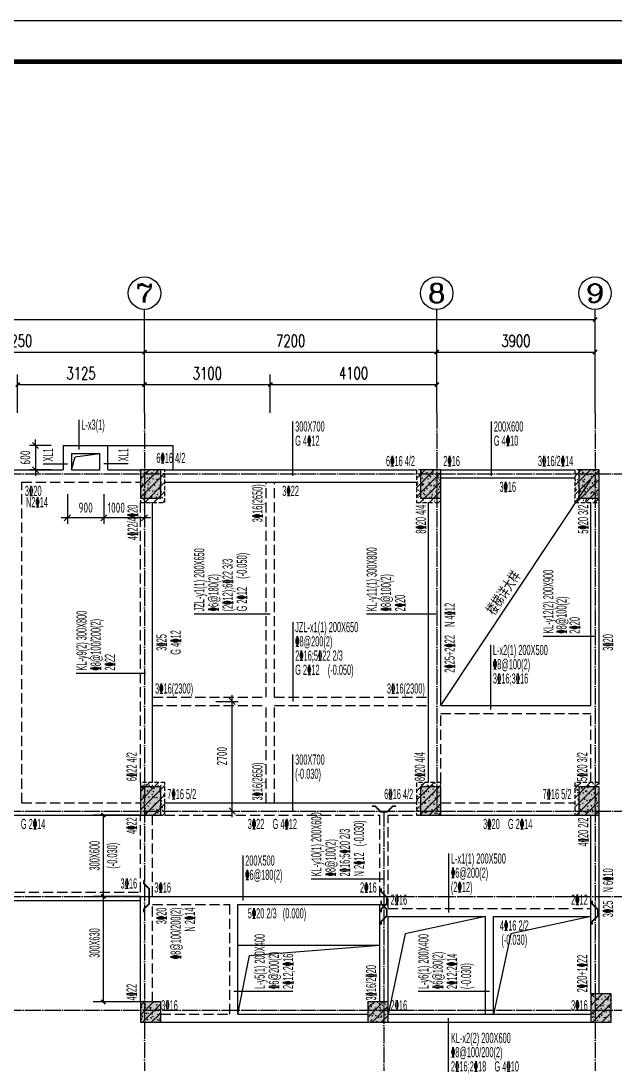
# Model space of a CAD drawing. Extents: x -441005 to 725361, y -182459 to 319313.
# Drawn here: x 332557 to 347193, y 70200 to 96050 of the extents above; entities that cross this region are included whole.
import ezdxf
from ezdxf.enums import TextEntityAlignment as Align

# ---------------------------------------------------------------- set-up
doc = ezdxf.new("R2010")
doc.units = 0
doc.header["$LTSCALE"] = 100
for name, pattern in [('DASHED', [0.75, 0.5, -0.25]), ('DASHEDX2', [1.5, 1, -0.5]), ('DOTE', [2.42, 2, -0.2, 0.02, -0.2]), ('HIDDEN', [7, 5, -2])]:
    doc.linetypes.add(name, pattern=pattern)
doc.layers.get('0').update_dxf_attribs({"linetype": 'CONTINUOUS'})
doc.layers.get('Defpoints').update_dxf_attribs({"linetype": 'CONTINUOUS'})
for name, color, linetype in [('AXIS', 3, 'CONTINUOUS'), ('AXIS_TEXT', 7, 'CONTINUOUS'), ('BEAM', 4, 'DASHED'), ('BEAM_CON', 4, 'CONTINUOUS'), ('B挑板&檐线', 6, 'CONTINUOUS'), ('COLU', 7, 'CONTINUOUS'), ('DOTE', 8, 'DOTE'), ('D洞口边线', 6, 'CONTINUOUS'), ('T模板通用标注', 7, 'CONTINUOUS'), ('吊筋', 1, 'CONTINUOUS'), ('图框', 7, 'CONTINUOUS'), ('尺寸标注', 3, 'CONTINUOUS'), ('梁平法1', 3, 'CONTINUOUS'), ('梁平法2', 8, 'CONTINUOUS')]:
    doc.layers.add(name, color=color, linetype=linetype)
doc.styles.add('_TCH_AXIS', font='COMPLEX', dxfattribs={"bigfont": 'GBCBIG'})
doc.styles.add('_TCH_DIM_T3', font='simplex_.ttf', dxfattribs={"width": 0.705882, "bigfont": 'GBCBIG'})
doc.styles.add('COMPLEX', font='COMPLEX')
doc.styles.add('DIM_FONT', font='tssdeng.shx', dxfattribs={"width": 0.7, "bigfont": '1.shx'})
doc.styles.get("Standard").update_dxf_attribs({"font": 'tssdeng.shx', "bigfont": '1.shx'})
doc.styles.add('TSSD_Rein', font='Tssdeng.shx', dxfattribs={"width": 0.7, "bigfont": '1.shx'})
doc.styles.add('梁平法', font='xxxxx.shx', dxfattribs={"bigfont": 'dxfs.shx'})
doc.dimstyles.new('_TCH_ARCH&&100', dxfattribs={"dimtxt": 297.5, "dimasz": 100, "dimexe": 250, "dimexo": 300, "dimgap": 126.25, "dimtad": 1, "dimdec": 0, "dimzin": 0, "dimdsep": 46, "dimtxsty": '_TCH_DIM_T3', "dimblk": 'ARCHTICK', "dimcen": 0.09, "dimclrt": 7, "dimazin": 2, "dimtfac": 1, "dimtdec": 0, "dimtix": 1, "dimtmove": 2, "dimatfit": 3, "dimfxl": 0, "dimtolj": 1, "dimtzin": 0, "dimarcsym": 0})
doc.dimstyles.new('axis', dxfattribs={"dimtxt": 300, "dimasz": 1, "dimexe": 250, "dimexo": 300, "dimgap": 150, "dimtad": 1, "dimdec": 0, "dimzin": 0, "dimdsep": 46, "dimtxsty": 'Standard', "dimblk": '_DIMX', "dimcen": 0.09, "dimse1": 1, "dimse2": 1, "dimclrt": 7, "dimadec": 1, "dimazin": 0, "dimtfac": 1, "dimtdec": 0, "dimtix": 1, "dimtmove": 2, "dimatfit": 3, "dimfxl": 0, "dimtolj": 1, "dimtzin": 0, "dimarcsym": 0})
pattern_1 = [(50, (294850, 0), (143.45204, -12.55043), [15, -165]), (355, (294850, 0), (-27.75027, 150.43843), [12, -132]), (100.4514, (294861.95, -1.05), (115.70188, 137.8879), [12.74804, -140.22842]), (46.1842, (294850, 40), (213.4482, -33.1038), [22.5, -247.5]), (96.6356, (294867.79, 37.24), (186.93254, 194.82357), [19.12206, -210.3426]), (351.1842, (294850, 40), (186.9324, 194.8237), [18, -198]), (21, (294870, 30), (119.38141, -80.52378), [15, -165]), (326, (294870, 30), (48.66307, 145.03), [12, -132]), (71.4514, (294879.95, 23.29), (168.04453, 64.5061), [12.74804, -140.22842]), (45, (294850, 0), (-113.13708, 113.13708), [])]
pattern_2 = [(50, (294850, -300), (143.45204, -12.55043), [15, -165]), (355, (294850, -300), (-27.75027, 150.43843), [12, -132]), (100.4514, (294861.95, -301.05), (115.70188, 137.8879), [12.74804, -140.22842]), (46.1842, (294850, -260), (213.4482, -33.1038), [22.5, -247.5]), (96.6356, (294867.79, -262.76), (186.93254, 194.82357), [19.12206, -210.3426]), (351.1842, (294850, -260), (186.9324, 194.8237), [18, -198]), (21, (294870, -270), (119.38141, -80.52378), [15, -165]), (326, (294870, -270), (48.66307, 145.03), [12, -132]), (71.4514, (294879.95, -276.71), (168.04453, 64.5061), [12.74804, -140.22842]), (45, (294850, -300), (-113.13708, 113.13708), [])]

# ---------------------------------------------------------------- blocks, each defined once
blk = doc.blocks.new('A2+1_2')
at = {"layer": '图框'}
blk.add_lwpolyline([(0, 0), (89100, 0), (89100, 42000), (0, 42000)], close=True, dxfattribs=at)
at = {"layer": '图框', "const_width": 120}
blk.add_lwpolyline([(2500, 1000), (88100, 1000), (88100, 41000), (2500, 41000)], close=True, dxfattribs=at)
blk = doc.blocks.new('_AXISO')
blk.add_circle((0, 0), 0.5)
at = {"layer": 'AXIS_TEXT', "style": 'COMPLEX', "width": 1.041667}
blk.add_attdef('A', text='', height=0.56, dxfattribs=at).set_placement((-0.25, -0.28), (0.25, -0.28), align=Align.FIT)
blk = doc.blocks.new('_ArchTick')
at = {"color": 0, "linetype": 'ByBlock', "const_width": 0.4}
blk.add_lwpolyline([(-0.5, -0.5), (0.5, 0.5)], dxfattribs=at)
blk = doc.blocks.new('*D2547')
at = {"layer": 'AXIS', "color": 0, "lineweight": -2}
for p, q in [((329350, 86400), (329350, 88150)), ((335600, 86400), (335600, 88150)), ((329350, 87900), (335600, 87900))]:
    blk.add_line(p, q, dxfattribs=at)
at = {"layer": 'Defpoints', "color": 0}
for p in [(335600, 87900), (329350, 86400), (335600, 86400)]:
    blk.add_point(p, dxfattribs=at)
at = {"layer": 'AXIS', "color": 0, "lineweight": -2, "xscale": 100, "yscale": 100, "zscale": 100, "rotation": 180}
blk.add_blockref('_ArchTick', (329350, 87900), dxfattribs=at)
at = {"layer": 'AXIS', "color": 0, "lineweight": -2, "xscale": 100, "yscale": 100, "zscale": 100}
blk.add_blockref('_ArchTick', (335600, 87900), dxfattribs=at)
at = {"layer": 'AXIS', "color": 7, "insert": (332475, 88176), "char_height": 297.5, "attachment_point": 5, "style": '_TCH_DIM_T3'}
blk.add_mtext('\\A1;6250', dxfattribs=at)
blk = doc.blocks.new('*D2548')
at = {"layer": 'AXIS', "color": 0, "lineweight": -2}
for p, q in [((335600, 86400), (335600, 88150)), ((342800, 86400), (342800, 88150)), ((335600, 87900), (342800, 87900))]:
    blk.add_line(p, q, dxfattribs=at)
at = {"layer": 'Defpoints', "color": 0}
for p in [(342800, 87900), (335600, 86400), (342800, 86400)]:
    blk.add_point(p, dxfattribs=at)
at = {"layer": 'AXIS', "color": 0, "lineweight": -2, "xscale": 100, "yscale": 100, "zscale": 100, "rotation": 180}
blk.add_blockref('_ArchTick', (335600, 87900), dxfattribs=at)
at = {"layer": 'AXIS', "color": 0, "lineweight": -2, "xscale": 100, "yscale": 100, "zscale": 100}
blk.add_blockref('_ArchTick', (342800, 87900), dxfattribs=at)
at = {"layer": 'AXIS', "color": 7, "insert": (339200, 88176), "char_height": 297.5, "attachment_point": 5, "style": '_TCH_DIM_T3'}
blk.add_mtext('\\A1;7200', dxfattribs=at)
blk = doc.blocks.new('*D2549')
at = {"layer": 'AXIS', "color": 0, "lineweight": -2}
for p, q in [((294950, 86400), (294950, 88950)), ((346700, 86400), (346700, 88950)), ((294950, 88700), (346700, 88700))]:
    blk.add_line(p, q, dxfattribs=at)
at = {"layer": 'Defpoints', "color": 0}
for p in [(346700, 88700), (294950, 86400), (346700, 86400)]:
    blk.add_point(p, dxfattribs=at)
at = {"layer": 'AXIS', "color": 0, "lineweight": -2, "xscale": 100, "yscale": 100, "zscale": 100, "rotation": 180}
blk.add_blockref('_ArchTick', (294950, 88700), dxfattribs=at)
at = {"layer": 'AXIS', "color": 0, "lineweight": -2, "xscale": 100, "yscale": 100, "zscale": 100}
blk.add_blockref('_ArchTick', (346700, 88700), dxfattribs=at)
at = {"layer": 'AXIS', "color": 7, "insert": (320825, 88976), "char_height": 297.5, "attachment_point": 5, "style": '_TCH_DIM_T3'}
blk.add_mtext('\\A1;51750', dxfattribs=at)
blk = doc.blocks.new('*D2550')
at = {"layer": 'AXIS', "color": 0, "lineweight": -2}
for p, q in [((342800, 86400), (342800, 88150)), ((346700, 86400), (346700, 88150)), ((342800, 87900), (346700, 87900))]:
    blk.add_line(p, q, dxfattribs=at)
at = {"layer": 'Defpoints', "color": 0}
for p in [(346700, 87900), (342800, 86400), (346700, 86400)]:
    blk.add_point(p, dxfattribs=at)
at = {"layer": 'AXIS', "color": 0, "lineweight": -2, "xscale": 100, "yscale": 100, "zscale": 100, "rotation": 180}
blk.add_blockref('_ArchTick', (342800, 87900), dxfattribs=at)
at = {"layer": 'AXIS', "color": 0, "lineweight": -2, "xscale": 100, "yscale": 100, "zscale": 100}
blk.add_blockref('_ArchTick', (346700, 87900), dxfattribs=at)
at = {"layer": 'AXIS', "color": 7, "insert": (344750, 88176), "char_height": 297.5, "attachment_point": 5, "style": '_TCH_DIM_T3'}
blk.add_mtext('\\A1;3900', dxfattribs=at)
blk = doc.blocks.new('*D2551')
at = {"layer": 'AXIS', "color": 0, "lineweight": -2}
for p, q in [((335600, 86400), (335600, 87350)), ((338700, 86400), (338700, 87350)), ((335600, 87100), (338700, 87100))]:
    blk.add_line(p, q, dxfattribs=at)
at = {"layer": 'Defpoints', "color": 0}
for p in [(338700, 87100), (335600, 86400), (338700, 86400)]:
    blk.add_point(p, dxfattribs=at)
at = {"layer": 'AXIS', "color": 0, "lineweight": -2, "xscale": 100, "yscale": 100, "zscale": 100, "rotation": 180}
blk.add_blockref('_ArchTick', (335600, 87100), dxfattribs=at)
at = {"layer": 'AXIS', "color": 0, "lineweight": -2, "xscale": 100, "yscale": 100, "zscale": 100}
blk.add_blockref('_ArchTick', (338700, 87100), dxfattribs=at)
at = {"layer": 'AXIS', "color": 7, "insert": (337150, 87376), "char_height": 297.5, "attachment_point": 5, "style": '_TCH_DIM_T3'}
blk.add_mtext('\\A1;3100', dxfattribs=at)
blk = doc.blocks.new('*D2552')
at = {"layer": 'AXIS', "color": 0, "lineweight": -2}
for p, q in [((338700, 86400), (338700, 87350)), ((342800, 86400), (342800, 87350)), ((338700, 87100), (342800, 87100))]:
    blk.add_line(p, q, dxfattribs=at)
at = {"layer": 'Defpoints', "color": 0}
for p in [(342800, 87100), (338700, 86400), (342800, 86400)]:
    blk.add_point(p, dxfattribs=at)
at = {"layer": 'AXIS', "color": 0, "lineweight": -2, "xscale": 100, "yscale": 100, "zscale": 100, "rotation": 180}
blk.add_blockref('_ArchTick', (338700, 87100), dxfattribs=at)
at = {"layer": 'AXIS', "color": 0, "lineweight": -2, "xscale": 100, "yscale": 100, "zscale": 100}
blk.add_blockref('_ArchTick', (342800, 87100), dxfattribs=at)
at = {"layer": 'AXIS', "color": 7, "insert": (340750, 87380), "char_height": 297.5, "attachment_point": 5, "style": '_TCH_DIM_T3'}
blk.add_mtext('\\A1;4100', dxfattribs=at)
blk = doc.blocks.new('*D2560')
at = {"layer": 'AXIS', "color": 0, "lineweight": -2}
for p, q in [((332475, 86400), (332475, 87350)), ((335600, 86400), (335600, 87350)), ((332475, 87100), (335600, 87100))]:
    blk.add_line(p, q, dxfattribs=at)
at = {"layer": 'Defpoints', "color": 0}
for p in [(335600, 87100), (332475, 86400), (335600, 86400)]:
    blk.add_point(p, dxfattribs=at)
at = {"layer": 'AXIS', "color": 0, "lineweight": -2, "xscale": 100, "yscale": 100, "zscale": 100, "rotation": 180}
blk.add_blockref('_ArchTick', (332475, 87100), dxfattribs=at)
at = {"layer": 'AXIS', "color": 0, "lineweight": -2, "xscale": 100, "yscale": 100, "zscale": 100}
blk.add_blockref('_ArchTick', (335600, 87100), dxfattribs=at)
at = {"layer": 'AXIS', "color": 7, "insert": (334037, 87376), "char_height": 297.5, "attachment_point": 5, "style": '_TCH_DIM_T3'}
blk.add_mtext('\\A1;3125', dxfattribs=at)
blk = doc.blocks.new('*D2580')
at = {"layer": 'Defpoints', "color": 0}
for p in [(334586, 74500), (335500, 74500), (335500, 71900)]:
    blk.add_point(p, dxfattribs=at)
at = {"layer": '梁平法2', "color": 0, "lineweight": -2}
for p, q in [((335500, 74500), (334336, 74500)), ((334586, 71900), (334586, 74500)), ((335500, 71900), (334336, 71900))]:
    blk.add_line(p, q, dxfattribs=at)
at = {"layer": '梁平法2', "color": 0, "lineweight": -2, "xscale": 100, "yscale": 100, "zscale": 100}
for p, rotation in [((334586, 74500), 90), ((334586, 71900), 270)]:
    blk.add_blockref('_ArchTick', p, dxfattribs=dict(at, rotation=rotation))
blk = doc.blocks.new('*D2581')
at = {"layer": 'Defpoints', "color": 0}
for p in [(334586, 76500), (335500, 76500), (335500, 74500)]:
    blk.add_point(p, dxfattribs=at)
at = {"layer": '梁平法2', "color": 0, "lineweight": -2}
for p, q in [((335500, 76500), (334336, 76500)), ((334586, 74500), (334586, 76500)), ((335500, 74500), (334336, 74500))]:
    blk.add_line(p, q, dxfattribs=at)
at = {"layer": '梁平法2', "color": 0, "lineweight": -2, "xscale": 100, "yscale": 100, "zscale": 100}
for p, rotation in [((334586, 76500), 90), ((334586, 74500), 270)]:
    blk.add_blockref('_ArchTick', p, dxfattribs=dict(at, rotation=rotation))
blk = doc.blocks.new('A$C60D8058F')
at = {"layer": 'COLU'}
for points in [[(41150, -700), (41150, 0), (40650, 0), (40650, -700)], [(48050, -700), (48050, 0), (47550, 0), (47550, -700)], [(51950, -700), (51950, 0), (51450, 0), (51450, -700)], [(41150, -8500), (41150, -7800), (40650, -7800), (40650, -8500)], [(48050, -8500), (48050, -7800), (47550, -7800), (47550, -8500)], [(51950, -8500), (51950, -7800), (51450, -7800), (51450, -8500)], [(52250, -13600), (52250, -12900), (51750, -12900), (51750, -13600)], [(41150, -13600), (41150, -13100), (40650, -13100), (40650, -13600)], [(46750, -13600), (46750, -13100), (46250, -13100), (46250, -13600)]]:
    blk.add_hatch(color=251, dxfattribs=at).paths.add_polyline_path(points)
for points in [[(41150, -700), (41150, 0), (40650, 0), (40650, -700)], [(48050, -700), (48050, 0), (47550, 0), (47550, -700)], [(51950, -700), (51950, 0), (51450, 0), (51450, -700)], [(41150, -8500), (41150, -7800), (40650, -7800), (40650, -8500)], [(48050, -8500), (48050, -7800), (47550, -7800), (47550, -8500)], [(51950, -8500), (51950, -7800), (51450, -7800), (51450, -8500)], [(52250, -13600), (52250, -12900), (51750, -12900), (51750, -13600)], [(41150, -13600), (41150, -13100), (40650, -13100), (40650, -13600)], [(46750, -13600), (46750, -13100), (46250, -13100), (46250, -13600)]]:
    blk.add_lwpolyline(points, close=True, dxfattribs=at)
blk = doc.blocks.new('_OBLIQUE')
at = {"color": 0, "linetype": 'ByBlock'}
blk.add_line((-0.5, -0.5), (0.5, 0.5), dxfattribs=at)
blk = doc.blocks.new('*D2958')
at = {"layer": 'Defpoints', "color": 0}
for p in [(337059, 79300), (337759, 79300), (337059, 76600)]:
    blk.add_point(p, dxfattribs=at)
at = {"layer": '尺寸标注', "color": 0, "lineweight": -2}
for p, q in [((337759, 76450), (337759, 79450)), ((337359, 79300), (337909, 79300)), ((337359, 76600), (337909, 76600))]:
    blk.add_line(p, q, dxfattribs=at)
at = {"layer": '尺寸标注', "color": 0, "lineweight": -2, "xscale": 150, "yscale": 150, "zscale": 150}
for p, rotation in [((337759, 79300), 90), ((337759, 76600), 270)]:
    blk.add_blockref('_OBLIQUE', p, dxfattribs=dict(at, rotation=rotation))
at = {"layer": '尺寸标注', "color": 7, "insert": (337509, 77950), "char_height": 250, "attachment_point": 5, "rotation": 90, "style": 'DIM_FONT'}
blk.add_mtext('\\A1;2700', dxfattribs=at)
blk = doc.blocks.new('_DIMX')
blk.add_line((-150, 0), (150, 0))
at = {"const_width": 50}
blk.add_lwpolyline([(-70, -70), (70, 70)], dxfattribs=at)
blk = doc.blocks.new('*D2976')
at = {"layer": 'Defpoints', "color": 0}
for p in [(333700, 84700), (334600, 84700), (333700, 83820)]:
    blk.add_point(p, dxfattribs=at)
at = {"layer": '尺寸标注', "color": 0, "lineweight": -2}
for p, q in [((333700, 84400), (333700, 83670)), ((334600, 84400), (334600, 83670)), ((334750, 83820), (333550, 83820))]:
    blk.add_line(p, q, dxfattribs=at)
at = {"layer": '尺寸标注', "color": 0, "lineweight": -2, "xscale": 150, "yscale": 150, "zscale": 150, "rotation": 180}
blk.add_blockref('_OBLIQUE', (333700, 83820), dxfattribs=at)
at = {"layer": '尺寸标注', "color": 0, "lineweight": -2, "xscale": 150, "yscale": 150, "zscale": 150}
blk.add_blockref('_OBLIQUE', (334600, 83820), dxfattribs=at)
at = {"layer": '尺寸标注', "color": 7, "insert": (334150, 84070), "char_height": 250, "attachment_point": 5, "style": 'DIM_FONT'}
blk.add_mtext('\\A1;900', dxfattribs=at)
blk = doc.blocks.new('*D2977')
at = {"layer": 'Defpoints', "color": 0}
for p in [(333600, 85600), (332913, 85000), (333600, 85000)]:
    blk.add_point(p, dxfattribs=at)
at = {"layer": '尺寸标注', "color": 0, "lineweight": -2}
for p, q in [((333300, 85600), (332763, 85600)), ((332913, 85600), (332913, 85750)), ((332913, 85600), (332913, 85000)), ((333300, 85000), (332763, 85000)), ((332913, 85000), (332913, 84850))]:
    blk.add_line(p, q, dxfattribs=at)
at = {"layer": '尺寸标注', "color": 0, "lineweight": -2, "xscale": 150, "yscale": 150, "zscale": 150}
for p, rotation in [((332913, 85600), 270), ((332913, 85000), 90)]:
    blk.add_blockref('_OBLIQUE', p, dxfattribs=dict(at, rotation=rotation))
at = {"layer": '尺寸标注', "color": 7, "insert": (332663, 85300), "char_height": 250, "attachment_point": 5, "rotation": 90, "style": 'DIM_FONT'}
blk.add_mtext('\\A1;600', dxfattribs=at)
blk = doc.blocks.new('*D2979')
at = {"layer": 'Defpoints', "color": 0}
for p in [(334600, 84700), (335600, 84700), (334600, 83820)]:
    blk.add_point(p, dxfattribs=at)
at = {"layer": '尺寸标注', "color": 0, "lineweight": -2}
for p, q in [((334600, 84400), (334600, 83670)), ((335600, 84400), (335600, 83670)), ((335750, 83820), (334450, 83820))]:
    blk.add_line(p, q, dxfattribs=at)
at = {"layer": '尺寸标注', "color": 0, "lineweight": -2, "xscale": 150, "yscale": 150, "zscale": 150, "rotation": 180}
blk.add_blockref('_OBLIQUE', (334600, 83820), dxfattribs=at)
at = {"layer": '尺寸标注', "color": 0, "lineweight": -2, "xscale": 150, "yscale": 150, "zscale": 150}
blk.add_blockref('_OBLIQUE', (335600, 83820), dxfattribs=at)
at = {"layer": '尺寸标注', "color": 7, "insert": (334906, 84070), "char_height": 250, "attachment_point": 5, "style": 'DIM_FONT'}
blk.add_mtext('\\A1;1000', dxfattribs=at)

msp = doc.modelspace()

# ---------------------------------------------------------------- hatches: boundary and pattern name
at = {"layer": 'COLU'}
h = msp.add_hatch(dxfattribs=at)
h.set_pattern_fill('ARMOREDW', color=251, scale=20, style=0)
h.set_pattern_definition(pattern_1)
h.paths.add_polyline_path([(336100, 84200), (336100, 85000), (335500, 85000), (335500, 84200)])
h = msp.add_hatch(dxfattribs=at)
h.set_pattern_fill('ARMOREDW', color=251, scale=20, style=0)
h.set_pattern_definition(pattern_1)
h.paths.add_polyline_path([(342900, 84200), (342900, 85000), (342300, 85000), (342300, 84200)])
h = msp.add_hatch(dxfattribs=at)
h.set_pattern_fill('ARMOREDW', color=251, scale=20, style=0)
h.set_pattern_definition(pattern_1)
h.paths.add_polyline_path([(346800, 84200), (346800, 85000), (346200, 85000), (346200, 84200)])
h = msp.add_hatch(dxfattribs=at)
h.set_pattern_fill('ARMOREDW', color=251, scale=20, style=0)
h.set_pattern_definition(pattern_1)
h.paths.add_polyline_path([(336100, 76500), (336100, 77300), (335500, 77300), (335500, 76500)])
h = msp.add_hatch(dxfattribs=at)
h.set_pattern_fill('ARMOREDW', color=251, scale=20, style=0)
h.set_pattern_definition(pattern_1)
h.paths.add_polyline_path([(342900, 76500), (342900, 77300), (342300, 77300), (342300, 76500)])
h = msp.add_hatch(dxfattribs=at)
h.set_pattern_fill('ARMOREDW', color=251, scale=20, style=0)
h.set_pattern_definition(pattern_1)
h.paths.add_polyline_path([(346800, 76500), (346800, 77300), (346200, 77300), (346200, 76500)])
h = msp.add_hatch(dxfattribs=at)
h.set_pattern_fill('ARMOREDW', color=251, scale=20, style=0)
h.set_pattern_definition(pattern_2)
h.paths.add_polyline_path([(336000, 71400), (336000, 71900), (335500, 71900), (335500, 71400)])
h = msp.add_hatch(dxfattribs=at)
h.set_pattern_fill('ARMOREDW', color=251, scale=20, style=0)
h.set_pattern_definition(pattern_2)
h.paths.add_polyline_path([(341600, 71400), (341600, 71900), (341100, 71900), (341100, 71400)])
h = msp.add_hatch(dxfattribs=at)
h.set_pattern_fill('ARMOREDW', color=251, scale=20, style=0)
h.set_pattern_definition(pattern_2)
h.paths.add_polyline_path([(347100, 71400), (347100, 72100), (346600, 72100), (346600, 71400)])

# ---------------------------------------------------------------- linework, layer by layer
at = {"layer": 'AXIS'}
for p, q in [((335600, 86400), (335600, 88950)), ((342800, 86400), (342800, 88950)), ((346700, 86600), (346700, 88950))]:
    msp.add_line(p, q, dxfattribs=at)
at = {"layer": 'BEAM', "linetype": 'HIDDEN', "ltscale": 0.5}
for p, q in [((332575, 84700), (335500, 84700)), ((332575, 76800), (332575, 84700)), ((338600, 79400), (338600, 84700)), ((338800, 79400), (338800, 84700)), ((335500, 77300), (335500, 84200)), ((335800, 79400), (338600, 79400)), ((338800, 79400), (342600, 79400)), ((335800, 79200), (338600, 79200)), ((338600, 76800), (338600, 79200)), ((338800, 79200), (342600, 79200)), ((338800, 76800), (338800, 79200)), ((342900, 79000), (346600, 79000)), ((342900, 77300), (342900, 79000)), ((346600, 77300), (346600, 79000)), ((332575, 76800), (335500, 76800)), ((342900, 76800), (346200, 76800)), ((335500, 74600), (335500, 76500)), ((335800, 74500), (335800, 76500)), ((336100, 76500), (341400, 76500)), ((341400, 74500), (341400, 76500)), ((341600, 76500), (342300, 76500)), ((341600, 74200), (341600, 76500)), ((329600, 74600), (335500, 74600)), ((335800, 74300), (337700, 74300)), ((335800, 71900), (335800, 74300)), ((337700, 71600), (337700, 74300)), ((341600, 74200), (346600, 74200)), ((336000, 71600), (337700, 71600))]:
    msp.add_line(p, q, dxfattribs=at)
at = {"layer": 'BEAM_CON'}
for p, q in [((333600, 85600), (334700, 85600)), ((333600, 85600), (333600, 85000)), ((334700, 85000), (334700, 85600)), ((333800, 85400), (334500, 85400)), ((333800, 85400), (333800, 85000)), ((334500, 85000), (334500, 85400)), ((329600, 85000), (333600, 85000)), ((333800, 85000), (334500, 85000)), ((334700, 85000), (335500, 85000)), ((336100, 85000), (342300, 85000)), ((342900, 85000), (346200, 85000)), ((342900, 84800), (346200, 84800)), ((336100, 84700), (342300, 84700)), ((335800, 77300), (335800, 84200)), ((342600, 77300), (342600, 84200)), ((342900, 79200), (342900, 84200)), ((346600, 79200), (346600, 84200)), ((346800, 77300), (346800, 84200)), ((342900, 79200), (346600, 79200)), ((336100, 76800), (342300, 76800)), ((329600, 76500), (335500, 76500)), ((342900, 76500), (346200, 76500)), ((346600, 72100), (346600, 76500)), ((346800, 72100), (346800, 76500)), ((335500, 74500), (341600, 74500)), ((335500, 71900), (335500, 74500)), ((329600, 74400), (335500, 74400)), ((337900, 74300), (341600, 74300)), ((337900, 71600), (337900, 74300)), ((341400, 71900), (341400, 74300)), ((341600, 74000), (344000, 74000)), ((341600, 71900), (341600, 74000)), ((344000, 71600), (344000, 74000)), ((344200, 71600), (344200, 74000)), ((344200, 74000), (346600, 74000)), ((336000, 71400), (341100, 71400)), ((337900, 71600), (341100, 71600)), ((341600, 71600), (346600, 71600)), ((341600, 71400), (346600, 71400))]:
    msp.add_line(p, q, dxfattribs=at)
at = {"layer": 'B挑板&檐线'}
msp.add_line((337900, 73300), (341400, 73300), dxfattribs=at)
msp.add_lwpolyline([(334700, 85000), (334700, 85600), (336300, 85600), (336300, 85000)], dxfattribs=at)
at = {"layer": 'COLU', "linetype": 'DASHEDX2'}
for points in [[(336100, 84200), (336100, 85000), (335500, 85000), (335500, 84200)], [(342900, 84200), (342900, 85000), (342300, 85000), (342300, 84200)], [(346800, 84200), (346800, 85000), (346200, 85000), (346200, 84200)], [(336100, 76500), (336100, 77300), (335500, 77300), (335500, 76500)], [(342900, 76500), (342900, 77300), (342300, 77300), (342300, 76500)], [(346800, 76500), (346800, 77300), (346200, 77300), (346200, 76500)], [(336000, 71400), (336000, 71900), (335500, 71900), (335500, 71400)], [(341600, 71400), (341600, 71900), (341100, 71900), (341100, 71400)], [(347100, 71400), (347100, 72100), (346600, 72100), (346600, 71400)]]:
    msp.add_lwpolyline(points, close=True, dxfattribs=at)
at = {"layer": 'DOTE', "ltscale": 2}
for p, q in [((335600, 86400), (335600, 70200)), ((342800, 86400), (342800, 76600)), ((346700, 86400), (346700, 70200)), ((293450, 84900), (348200, 84900)), ((293450, 76600), (348200, 76600)), ((341500, 76600), (341500, 70200)), ((293450, 74500), (348200, 74500)), ((293450, 71700), (348200, 71700))]:
    msp.add_line(p, q, dxfattribs=at)
at = {"layer": 'D洞口边线'}
for points in [[(333800, 85000), (333895.8, 85320.8), (334500, 85400)], [(344000, 74000), (344000, 74000), (342024.3, 73575.7), (341600, 71600)], [(346600, 74000), (346600, 74000), (344624.3, 73575.7), (344200, 71600)], [(337900, 71600), (338183.1, 73047.6), (341400, 73300)]]:
    msp.add_lwpolyline(points, dxfattribs=at)
at = {"layer": 'T模板通用标注'}
msp.add_line((342900, 79200), (346600, 84750), dxfattribs=at)
at = {"layer": '吊筋', "const_width": 40}
for points in [[(341204, 76718), (341284, 76718), (341420, 76582), (341580, 76582), (341716, 76718), (341796, 76718)], [(335582, 74104), (335582, 74184), (335718, 74320), (335718, 74680), (335582, 74816), (335582, 74896)], [(341432, 74104), (341432, 74184), (341568, 74320), (341568, 74480), (341432, 74616), (341432, 74696)], [(341432, 73804), (341432, 73884), (341568, 74020), (341568, 74180), (341432, 74316), (341432, 74396)], [(346632, 73804), (346632, 73884), (346768, 74020), (346768, 74180), (346632, 74316), (346632, 74396)]]:
    msp.add_lwpolyline(points, dxfattribs=at)
at = {"layer": '梁平法1'}
for p, q in [((339251.6, 84850), (339251.6, 86191.4)), ((344147.4, 84850), (344147.4, 86191.4)), ((339251.6, 81253.4), (339251.6, 79300)), ((344122.9, 80689.8), (344122.9, 79100)), ((339251.6, 76600), (339251.6, 77992.5)), ((338020.3, 75506.8), (338020.3, 74400)), ((343089.2, 75556.8), (343089.2, 74100)), ((343089.2, 70183.5), (343089.2, 71500))]:
    msp.add_line(p, q, dxfattribs=at)
at = {"layer": '梁平法2', "color": 6}
for p, q in [((333981.4, 86234.4), (333981.4, 85500)), ((333100, 85144.8), (333700, 85144.8)), ((335200, 85144.8), (334600, 85144.8)), ((336820.2, 81454.5), (338700, 81454.5)), ((341070.2, 81454.5), (342775, 81454.5)), ((345422.8, 80902.6), (346675, 80902.6)), ((333920.2, 79996.6), (335625, 79996.6)), ((339706.7, 74929.7), (341500, 74929.7)), ((339257.7, 72157.2), (337800, 72157.2)), ((344100, 72157.2), (342342.3, 72157.2))]:
    msp.add_line(p, q, dxfattribs=at)

# ---------------------------------------------------------------- block references
msp.add_blockref('A2+1_2', (284450, 54050))
at = {"layer": 'AXIS'}
ref = msp.add_blockref('_AXISO', (335600, 89350), dxfattribs=dict(at, xscale=800, yscale=800, zscale=800))
ref.add_attrib('A', '7', dxfattribs={"layer": 'AXIS_TEXT', "height": 452.5, "style": '_TCH_AXIS', "width": 1.5}).set_placement((335373.7, 89123.7), (335826.3, 89123.7), align=Align.FIT)
ref = msp.add_blockref('_AXISO', (342800, 89350), dxfattribs=dict(at, xscale=800, yscale=800, zscale=800))
ref.add_attrib('A', '8', dxfattribs={"layer": 'AXIS_TEXT', "height": 452.5, "style": '_TCH_AXIS', "width": 1.5}).set_placement((342573.7, 89123.7), (343026.3, 89123.7), align=Align.FIT)
ref = msp.add_blockref('_AXISO', (346700, 89350), dxfattribs=dict(at, xscale=800, yscale=800, zscale=800))
ref.add_attrib('A', '9', dxfattribs={"layer": 'AXIS_TEXT', "height": 452.5, "style": '_TCH_AXIS', "width": 1.5}).set_placement((346473.7, 89123.7), (346926.3, 89123.7), align=Align.FIT)
at = {"layer": 'COLU'}
msp.add_blockref('A$C60D8058F', (294850, 85000), dxfattribs=at)

# ---------------------------------------------------------------- texts
at = {"layer": 'T模板通用标注', "style": 'TSSD_Rein', "width": 0.8}
msp.add_text('楼梯详大样', height=300, rotation=56.30993, dxfattribs=at).set_placement((344239.6, 81389.7))
at = {"layer": '梁平法1', "style": '梁平法', "width": 0.5}
for s, p in [('300X700', (339312.2, 85942.9)), ('200X600', (344208, 85942.9)), ('G 4%%13212', (339312.2, 85592.9)), ('G 4%%13210', (344208, 85592.9)), ('2%%13216', (342961.6, 85092.8)), ('JZL-x1(1) 200X650', (339312.2, 81003)), ('%%1328@200(2)', (339312.2, 80653)), ('L-x2(1) 200X500', (344183.6, 80439.5)), ('2%%13216;5%%13222 2/3', (339312.2, 80303)), ('G 2%%13212    (-0.050)', (339312.2, 79953)), ('%%1328@100(2)', (344183.6, 80089.5)), ('3%%13216;3%%13216', (344183.6, 79739.5)), ('3%%13216(2300)', (335861.6, 79492.8)), ('300X700', (339312.2, 77742.9)), ('(-0.030)', (339312.2, 77392.9)), ('7%%13216 5/2', (336161.6, 76892.8)), ('200X500', (338080.9, 75256.4)), ('L-x1(1) 200X500', (343149.8, 75306.4)), ('%%1326@180(2)', (338080.9, 74906.4)), ('%%1326@200(2)', (343149.8, 74956.4)), ('3%%13216', (335842.5, 74592.8)), ('(2%%13212)', (343149.8, 74606.4)), ('2%%13216', (341661.6, 74292.8)), ('3%%13216', (336011.6, 71692.8)), ('2%%13216', (341661.6, 71692.8)), ('KL-x2(2) 200X600', (343149.8, 70889.4)), ('%%1328@100/200(2)', (343149.8, 70539.4)), ('2%%13216;2%%13218    G 4%%13210', (343149.8, 70189.4))]:
    msp.add_text(s, height=250, dxfattribs=at).set_placement(p)
for s, p in [('6%%13216 4/2', (336249.8, 85092.8)), ('N2%%13214', (332950.4, 84005.8))]:
    msp.add_text(s, height=250, dxfattribs=at).set_placement(p, align=Align.BOTTOM_CENTER)
for s, p in [('6%%13216 4/2', (342263.8, 85092.8)), ('3%%13216/2%%13214', (346163.8, 85092.8)), ('3%%13216(2300)', (342508.3, 79492.8)), ('6%%13216 4/2', (342220.1, 76892.8)), ('7%%13216 5/2', (346120.1, 76892.8)), ('3%%13216', (335420.1, 74692.8)), ('2%%13216', (341320.1, 74592.8)), ('2%%13212', (346520.1, 74292.8)), ('2%%13212', (346520.1, 74292.8)), ('3%%13216', (346520.1, 71692.8))]:
    msp.add_text(s, height=250, dxfattribs=at).set_placement(p, align=Align.RIGHT)
for s, p in [('3%%13220', (332858.6, 84357.2)), ('3%%13222', (339200, 84357.2)), ('3%%13216', (344550, 84457.2)), ('3%%13222    G 2%%13214', (332550, 76157.2)), ('3%%13222    G 4%%13212', (338750, 76157.2)), ('3%%13220    G 2%%13214', (344550, 76157.2)), ('5%%13220 2/3   (0.000)', (338862.9, 73957.2)), ('4%%13216 2/2', (344711.3, 73657.2)), ('(-0.030)', (344711.3, 73307.2))]:
    msp.add_text(s, height=250, rotation=360, dxfattribs=at).set_placement(p, align=Align.CENTER)
at = {"layer": '梁平法2', "color": 6, "style": '梁平法', "width": 0.5}
msp.add_text('L-x3(1)', height=250, dxfattribs=at).set_placement((334043.9, 85988))
for s, p in [('XL1', (333346.5, 85207.3)), ('XL1', (335203.5, 85207.3)), ('JZL-y1(1) 200X650', (337072.8, 81515.1)), ('G 2%%13212    (-0.050)', (338122.8, 81515.1)), ('KL-y11(1) 300X800', (341322.8, 81515.1)), ('(2%%13212);6%%13222 3/3', (337772.8, 81515.1)), ('%%1326@180(2)', (337422.8, 81515.1)), ('%%1328@100(2)', (341672.8, 81515.1)), ('KL-y12(2) 200X900', (345672.8, 80965.1)), ('2%%13220', (342022.8, 81515.1)), ('%%1328@100(2)', (345997.8, 80965.1)), ('KL-y9(2) 300X800', (334172.8, 80057.3)), ('%%1328@100/200(2)', (334522.8, 80057.3)), ('2%%13220', (346322.8, 80965.1)), ('2%%13222', (334872.8, 80057.3)), ('6%%13222 4/2', (335407.2, 77336)), ('8%%13220 4/4', (342507.2, 77336)), ('5%%13220 3/2', (346507.2, 77336)), ('3%%13216(2650)', (338507.2, 76858.7)), ('KL-y10(1) 200X600', (339959.3, 74990.3)), ('N 2%%13212   (-0.030)', (341009.3, 74990.3)), ('2%%13216;5%%13220 2/3', (340659.3, 74990.3)), ('%%1328@100(2)', (340309.3, 74990.3)), ('L-y5(1) 200X400', (338562, 72217.8)), ('L-y6(1) 200X400', (342597.8, 72217.8)), ('%%1326@200(2)', (338912, 72217.8)), ('2%%13212;2%%13216', (339262, 72217.8)), ('%%1326@180(2)', (342947.8, 72217.8)), ('2%%13212;2%%13214', (343297.8, 72217.8)), ('2%%13220+1%%13222', (346507.2, 72136)), ('3%%13216/2%%13220', (341307.2, 71936)), ('(-0.030)', (343647.8, 72217.8)), ('4%%13222', (335407.2, 71936))]:
    msp.add_text(s, height=250, rotation=90, dxfattribs=at).set_placement(p)
for s, p in [('3%%13216(2650)', (338507.2, 84645.4)), ('4%%13222/4%%13220', (335432.2, 84141.7)), ('8%%13220 4/4', (342532.2, 84141.7)), ('5%%13220 3/2', (346532.2, 84141.7)), ('4%%13222', (335407.2, 76445.4)), ('4%%13220 2/2', (346532.2, 76441.7)), ('3%%13220', (336142.8, 74224.2)), ('%%1328@100/200(2)', (336492.8, 74224.2)), ('N 2%%13214', (336842.8, 74224.2))]:
    msp.add_text(s, height=250, rotation=90, dxfattribs=at).set_placement(p, align=Align.RIGHT)
for s, p in [('2%%13225+2%%13222    N 4%%13212', (343242.8, 80865.9)), ('3%%13225', (336142.8, 80750)), ('G 4%%13212', (336492.8, 80750)), ('3%%13220', (347142.8, 80750)), ('300X600', (334493.6, 75500)), ('(-0.030)', (334929.2, 75500)), ('3%%13225    N 6%%13210', (347142.8, 74586.8)), ('300X630', (334493.6, 73350))]:
    msp.add_text(s, height=250, rotation=90, dxfattribs=at).set_placement(p, align=Align.CENTER)

# ---------------------------------------------------------------- dimensions: what is measured, and where the dimension line sits
at = {"layer": 'AXIS'}
for p1, p2, distance, picture, middle in [((294950, 86400), (346700, 86400), 2300, '*D2549', (320825, 88976.4)), ((329350, 86400), (335600, 86400), 1500, '*D2547', (332475, 88176.4)), ((335600, 86400), (342800, 86400), 1500, '*D2548', (339200, 88176.4)), ((342800, 86400), (346700, 86400), 1500, '*D2550', (344750, 88176.4)), ((332475, 86400), (335600, 86400), 700, '*D2560', (334037.5, 87376.4)), ((335600, 86400), (338700, 86400), 700, '*D2551', (337150, 87376.4)), ((338700, 86400), (342800, 86400), 700, '*D2552', (340750, 87379.8))]:
    dim = msp.add_aligned_dim(p1=p1, p2=p2, distance=distance, dimstyle='_TCH_ARCH&&100', override={"dimexo": 0}, dxfattribs=at)
    dim.commit()
    dim.dimension.update_dxf_attribs({"geometry": picture, "text_midpoint": middle})
at = {"layer": '尺寸标注'}
dim = msp.add_linear_dim(base=(332913.2, 85000), p1=(333600, 85600), p2=(333600, 85000), angle=90, dimstyle='axis', override={"dimtxt": 250, "dimasz": 150, "dimexe": 150, "dimgap": 125, "dimtxsty": 'DIM_FONT', "dimblk1": 'OBLIQUE', "dimblk2": 'OBLIQUE', "dimsah": 1, "dimdle": 150, "dimse1": 0, "dimse2": 0}, dxfattribs=at)
dim.commit()
dim.dimension.update_dxf_attribs({"geometry": '*D2977', "text_midpoint": (332663.2, 85300)})
dim = msp.add_linear_dim(base=(333700, 83820.4), p1=(334600, 84700), p2=(333700, 84700), dimstyle='axis', override={"dimtxt": 250, "dimasz": 150, "dimexe": 150, "dimgap": 125, "dimtxsty": 'DIM_FONT', "dimblk1": 'OBLIQUE', "dimblk2": 'OBLIQUE', "dimsah": 1, "dimdle": 150, "dimse1": 0, "dimse2": 0}, dxfattribs=at)
dim.commit()
dim.dimension.update_dxf_attribs({"geometry": '*D2976', "text_midpoint": (334150, 84070.4)})
dim = msp.add_linear_dim(base=(334600, 83820.4), p1=(335600, 84700), p2=(334600, 84700), dimstyle='axis', override={"dimtxt": 250, "dimasz": 150, "dimexe": 150, "dimgap": 125, "dimtxsty": 'DIM_FONT', "dimblk1": 'OBLIQUE', "dimblk2": 'OBLIQUE', "dimsah": 1, "dimdle": 150, "dimse1": 0, "dimse2": 0}, dxfattribs=at)
dim.commit()
dim.dimension.update_dxf_attribs({"geometry": '*D2979', "text_midpoint": (334905.5, 84070.4), "dimtype": 160})
dim = msp.add_aligned_dim(p1=(337058.9, 76600), p2=(337058.9, 79300), distance=-700, dimstyle='axis', override={"dimtxt": 250, "dimasz": 150, "dimexe": 150, "dimgap": 125, "dimtxsty": 'DIM_FONT', "dimblk1": 'OBLIQUE', "dimblk2": 'OBLIQUE', "dimsah": 1, "dimdle": 150, "dimse1": 0, "dimse2": 0}, dxfattribs=at)
dim.commit()
dim.dimension.update_dxf_attribs({"geometry": '*D2958', "text_midpoint": (337508.9, 77950)})
at = {"layer": '梁平法2', "color": 6}
for p1, p2, picture, middle in [((335500, 74500), (335500, 76500), '*D2581', (334586.4, 75500)), ((335500, 71900), (335500, 74500), '*D2580', (334586.4, 73200))]:
    dim = msp.add_aligned_dim(p1=p1, p2=p2, distance=913.6, text=' ', dimstyle='_TCH_ARCH&&100', override={"dimexo": 0}, dxfattribs=at)
    dim.commit()
    dim.dimension.update_dxf_attribs({"geometry": picture, "text_midpoint": middle})

doc.saveas('drawing.dxf')
